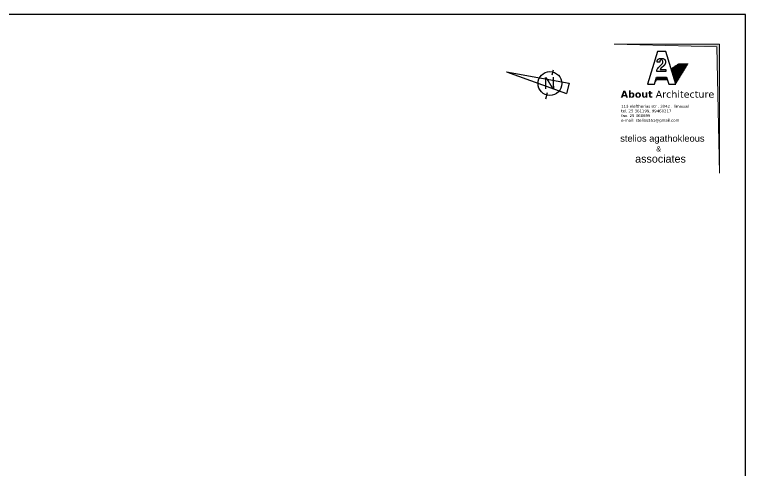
# Model space of a CAD drawing. Header units: inches. Extents: x 8644 to 9016, y -609 to 809.
# Drawn here: x 8876 to 8920.19, y -576.83 to -549.24 of the extents above; entities that cross this region are included whole.
import ezdxf

# ---------------------------------------------------------------- set-up
doc = ezdxf.new("R2010")
doc.units = ezdxf.units.IN
doc.header["$MEASUREMENT"] = 0
doc.layers.add('HATCH', color=7, linetype='Continuous', lineweight=9)
doc.layers.add('text ypomn 2', color=252, linetype='Continuous', lineweight=35)
for name, color, linetype in [('kolones', 1, 'Continuous'), ('provoles', 2, 'Continuous'), ('walls', 1, 'Continuous')]:
    doc.layers.add(name, color=color, linetype=linetype)
doc.styles.get("Standard").update_dxf_attribs({"font": 'arial.ttf'})
pattern_1 = [(0, (8685.102972, -378.91928), (7e-18, 0.025), [])]

msp = doc.modelspace()

# ---------------------------------------------------------------- hatches: boundary and pattern name
at = {"layer": 'HATCH'}
msp.add_hatch(color=256, dxfattribs=at).paths.add_polyline_path([(8918.6228, -551.027), (8912.2544, -551.027), (8918.4751, -551.1813), (8918.6228, -558.8301)])
h = msp.add_hatch(dxfattribs=at)
h.set_pattern_fill('ANSI31', color=256, scale=0.2, angle=315, style=0)
h.set_pattern_definition(pattern_1)
h.paths.add_polyline_path([(8916.7445, -552.1969), (8916.1791, -552.1969), (8915.6984, -552.5111), (8915.9857, -553.4459)])
h = msp.add_hatch(dxfattribs=at)
h.set_pattern_fill('ANSI31', color=256, scale=0.2, angle=315, style=0)
h.set_pattern_definition(pattern_1)
h.paths.add_polyline_path([(8915.4337, -553.0353), (8914.8966, -553.0353), (8914.7972, -553.1002), (8914.691, -553.4459), (8914.8275, -553.2003), (8915.4845, -553.2003)])

# ---------------------------------------------------------------- linework, layer by layer
for p, q in [((8912.2544, -551.027, 0.0706), (8918.4751, -551.1813, 0.0706)), ((8918.6228, -551.027, 0.0706), (8912.2544, -551.027, 0.0706)), ((8918.6228, -551.027, 0.0706), (8918.6228, -558.8301, 0.0706)), ((8918.6228, -558.8301, 0.0706), (8918.4751, -551.1813, 0.0706))]:
    msp.add_line(p, q, dxfattribs=at)
at = {"layer": 'provoles', "linetype": 'Continuous'}
for p, q in [((8905.7482, -552.7016, 0.0706), (8909.5385, -553.396, 0.0706)), ((8905.7482, -552.7016, 0.0706), (8909.3712, -554.0137, 0.0706)), ((8908.5163, -552.8826, 0.0706), (8908.5999, -552.5737, 0.0706)), ((8909.5385, -553.396, 0.0706), (8909.3712, -554.0137, 0.0706)), ((8908.1245, -554.3292, 0.0706), (8908.2274, -553.9528, 0.0706))]:
    msp.add_line(p, q, dxfattribs=at)
msp.add_circle((8908.3737, -553.4122, 0.0706), 0.72, dxfattribs=at)
at = {"layer": 'walls'}
msp.add_lwpolyline([(8836.0943, -549.2405), (8836.0943, -608.6405), (8920.1943, -608.6405), (8920.1943, -549.2405)], close=True, dxfattribs=at)
at = {"layer": 'walls', "elevation": 0.0706}
for points in [[(8914.2652, -553.4459), (8914.691, -553.4459), (8914.8172, -553.0353), (8915.4337, -553.0353), (8915.56, -553.4459), (8915.9857, -553.4459), (8915.3772, -551.4664), (8914.8737, -551.4664), (8914.2652, -553.4459)], [(8914.8499, -552.1255), (8914.8501, -552.1146), (8914.8506, -552.1025), (8914.8515, -552.0912), (8914.8526, -552.0807), (8914.8541, -552.0709), (8914.8557, -552.0618), (8914.8576, -552.0531), (8914.8597, -552.0448), (8914.8619, -552.0369), (8914.8643, -552.0292), (8914.8669, -552.0218), (8914.8697, -552.0146), (8914.8728, -552.0076), (8914.8762, -552.0007), (8914.8799, -551.9938), (8914.884, -551.9871), (8914.8884, -551.9803), (8914.8933, -551.9736), (8914.8985, -551.967), (8914.9042, -551.9605), (8914.9104, -551.9541), (8914.9169, -551.9479), (8914.924, -551.942), (8914.9315, -551.9362), (8914.9396, -551.9307), (8914.948, -551.9255), (8914.9569, -551.9206), (8914.9661, -551.916), (8914.9755, -551.9117), (8914.9853, -551.9078), (8914.9951, -551.9042), (8915.0051, -551.9009), (8915.0152, -551.8981), (8915.0254, -551.8955), (8915.0358, -551.8934), (8915.0463, -551.8915), (8915.0571, -551.89), (8915.0681, -551.8889), (8915.0794, -551.888), (8915.091, -551.8875), (8915.103, -551.8872), (8915.1153, -551.8873), (8915.1278, -551.8877), (8915.1404, -551.8885), (8915.1532, -551.8897), (8915.1659, -551.8912), (8915.1785, -551.8932), (8915.191, -551.8956), (8915.2033, -551.8985), (8915.2152, -551.9019), (8915.2269, -551.9057), (8915.2382, -551.9099), (8915.2491, -551.9145), (8915.2595, -551.9194), (8915.2694, -551.9248), (8915.2787, -551.9305), (8915.2874, -551.9365), (8915.2956, -551.9428), (8915.3031, -551.9493), (8915.3102, -551.9561), (8915.3167, -551.963), (8915.3227, -551.9701), (8915.3282, -551.9774), (8915.3332, -551.9847), (8915.3378, -551.992), (8915.342, -551.9994), (8915.3458, -552.0069), (8915.3491, -552.0145), (8915.3521, -552.0222), (8915.3547, -552.0301), (8915.3568, -552.0382), (8915.3587, -552.0464), (8915.3601, -552.0549), (8915.3613, -552.0635), (8915.3621, -552.0724), (8915.3626, -552.0815), (8915.3629, -552.0907), (8915.3629, -552.1002), (8915.3627, -552.1099), (8915.3623, -552.1197), (8915.3617, -552.1297), (8915.3609, -552.1399), (8915.3598, -552.1501), (8915.3585, -552.1603), (8915.3568, -552.1705), (8915.3547, -552.1805), (8915.3523, -552.1904), (8915.3495, -552.1999), (8915.3462, -552.2092), (8915.3425, -552.2182), (8915.3385, -552.2269), (8915.3341, -552.2354), (8915.3295, -552.2436), (8915.3247, -552.2515), (8915.3197, -552.2593), (8915.3147, -552.2669), (8915.3095, -552.2743), (8915.3043, -552.2815), (8915.299, -552.2886), (8915.2936, -552.2956), (8915.2881, -552.3024), (8915.2825, -552.3091), (8915.2768, -552.3157), (8915.2709, -552.3221), (8915.2648, -552.3285), (8915.2587, -552.3348), (8915.2524, -552.3409), (8915.246, -552.347), (8915.2395, -552.353), (8915.2329, -552.3589), (8915.2263, -552.3647), (8915.2197, -552.3704), (8915.213, -552.3761), (8915.2063, -552.3816), (8915.1996, -552.3872), (8915.1929, -552.3927), (8915.186, -552.3983), (8915.1791, -552.4039), (8915.1721, -552.4096), (8915.165, -552.4154), (8915.1578, -552.4213), (8915.1505, -552.4273), (8915.1432, -552.4334), (8915.136, -552.4397), (8915.1288, -552.446), (8915.1218, -552.4523), (8915.115, -552.4587), (8915.1084, -552.4652), (8915.102, -552.4717), (8915.096, -552.4781), (8915.0903, -552.4845), (8915.0849, -552.4907), (8915.0799, -552.4967), (8915.0752, -552.5024), (8915.0709, -552.5078), (8915.067, -552.5129), (8915.0635, -552.5175), (8915.0604, -552.5217), (8915.0576, -552.5256), (8915.0551, -552.5292), (8915.0529, -552.5326), (8915.0509, -552.5358), (8915.0491, -552.5389), (8915.0474, -552.5419), (8915.0458, -552.5449), (8915.0444, -552.5479), (8915.0429, -552.551), (8915.0415, -552.5542), (8915.04, -552.5577), (8915.0385, -552.5613), (8915.0368, -552.5653), (8915.0351, -552.5697), (8915.3754, -552.5697), (8915.3754, -552.6893), (8914.8401, -552.6893), (8914.8401, -552.6892), (8914.8448, -552.6194), (8914.8626, -552.5495), (8914.891, -552.4927), (8914.9384, -552.4348), (8915.0047, -552.3756), (8915.0675, -552.32), (8915.1232, -552.2665), (8915.1776, -552.1967), (8915.2061, -552.1304), (8915.2025, -552.0653), (8915.1883, -552.0239), (8915.1712, -552.0035), (8915.1438, -551.9871), (8915.1221, -551.9837), (8915.0933, -551.9846), (8915.0683, -551.9971), (8915.0458, -552.0181), (8915.0282, -552.0419), (8915.0161, -552.0737), (8915.0148, -552.0993), (8915.0143, -552.1244), (8915.0143, -552.1255)]]:
    msp.add_lwpolyline(points, close=True, dxfattribs=at)

# ---------------------------------------------------------------- texts
at = {"layer": 'kolones', "text_generation_flag": 6}
msp.add_text('N', height=0.72, rotation=0.31438, dxfattribs=at).set_placement((8908.7101, -553.0256, 0.0706))
at = {"layer": 'text ypomn 2', "attachment_point": 1}
for s, insert, char_height, width in [('{\\fVerdana|b1|i0|c0|p34;About\\fVerdana|b0|i0|c0|p34; Architecture}', (8912.6538, -553.8502, 0.0706), 0.418646, 6.891186), ('{\\fVerdana|b0|i0|c0|p34;\\H0.3249x;113 eleftherias str . 3042 . limassol\\Ptel. 25 361199, 99460217\\Pfax. 25 368899\\Pe-mail: stelios351@gmail.com}', (8912.6806, -554.704, 0.0706), 0.522334, 8.597957), ('{\\fArial|b0|i0|c161|p34;\\H0.8662x;stelios agatho\\fArial|b0|i0|c0|p34;k\\fArial|b0|i0|c161|p34;leous\\fArial|b0|i0|c0|p34;\\H1.154x;\\P          \\H0.68834x;   &\\H1.4528x;\\P     associates}', (8912.6262, -556.5302, 0.0706), 0.4650737, 10.207505)]:
    msp.add_mtext(s, dxfattribs=dict(at, insert=insert, char_height=char_height, width=width))

doc.saveas('drawing.dxf')
